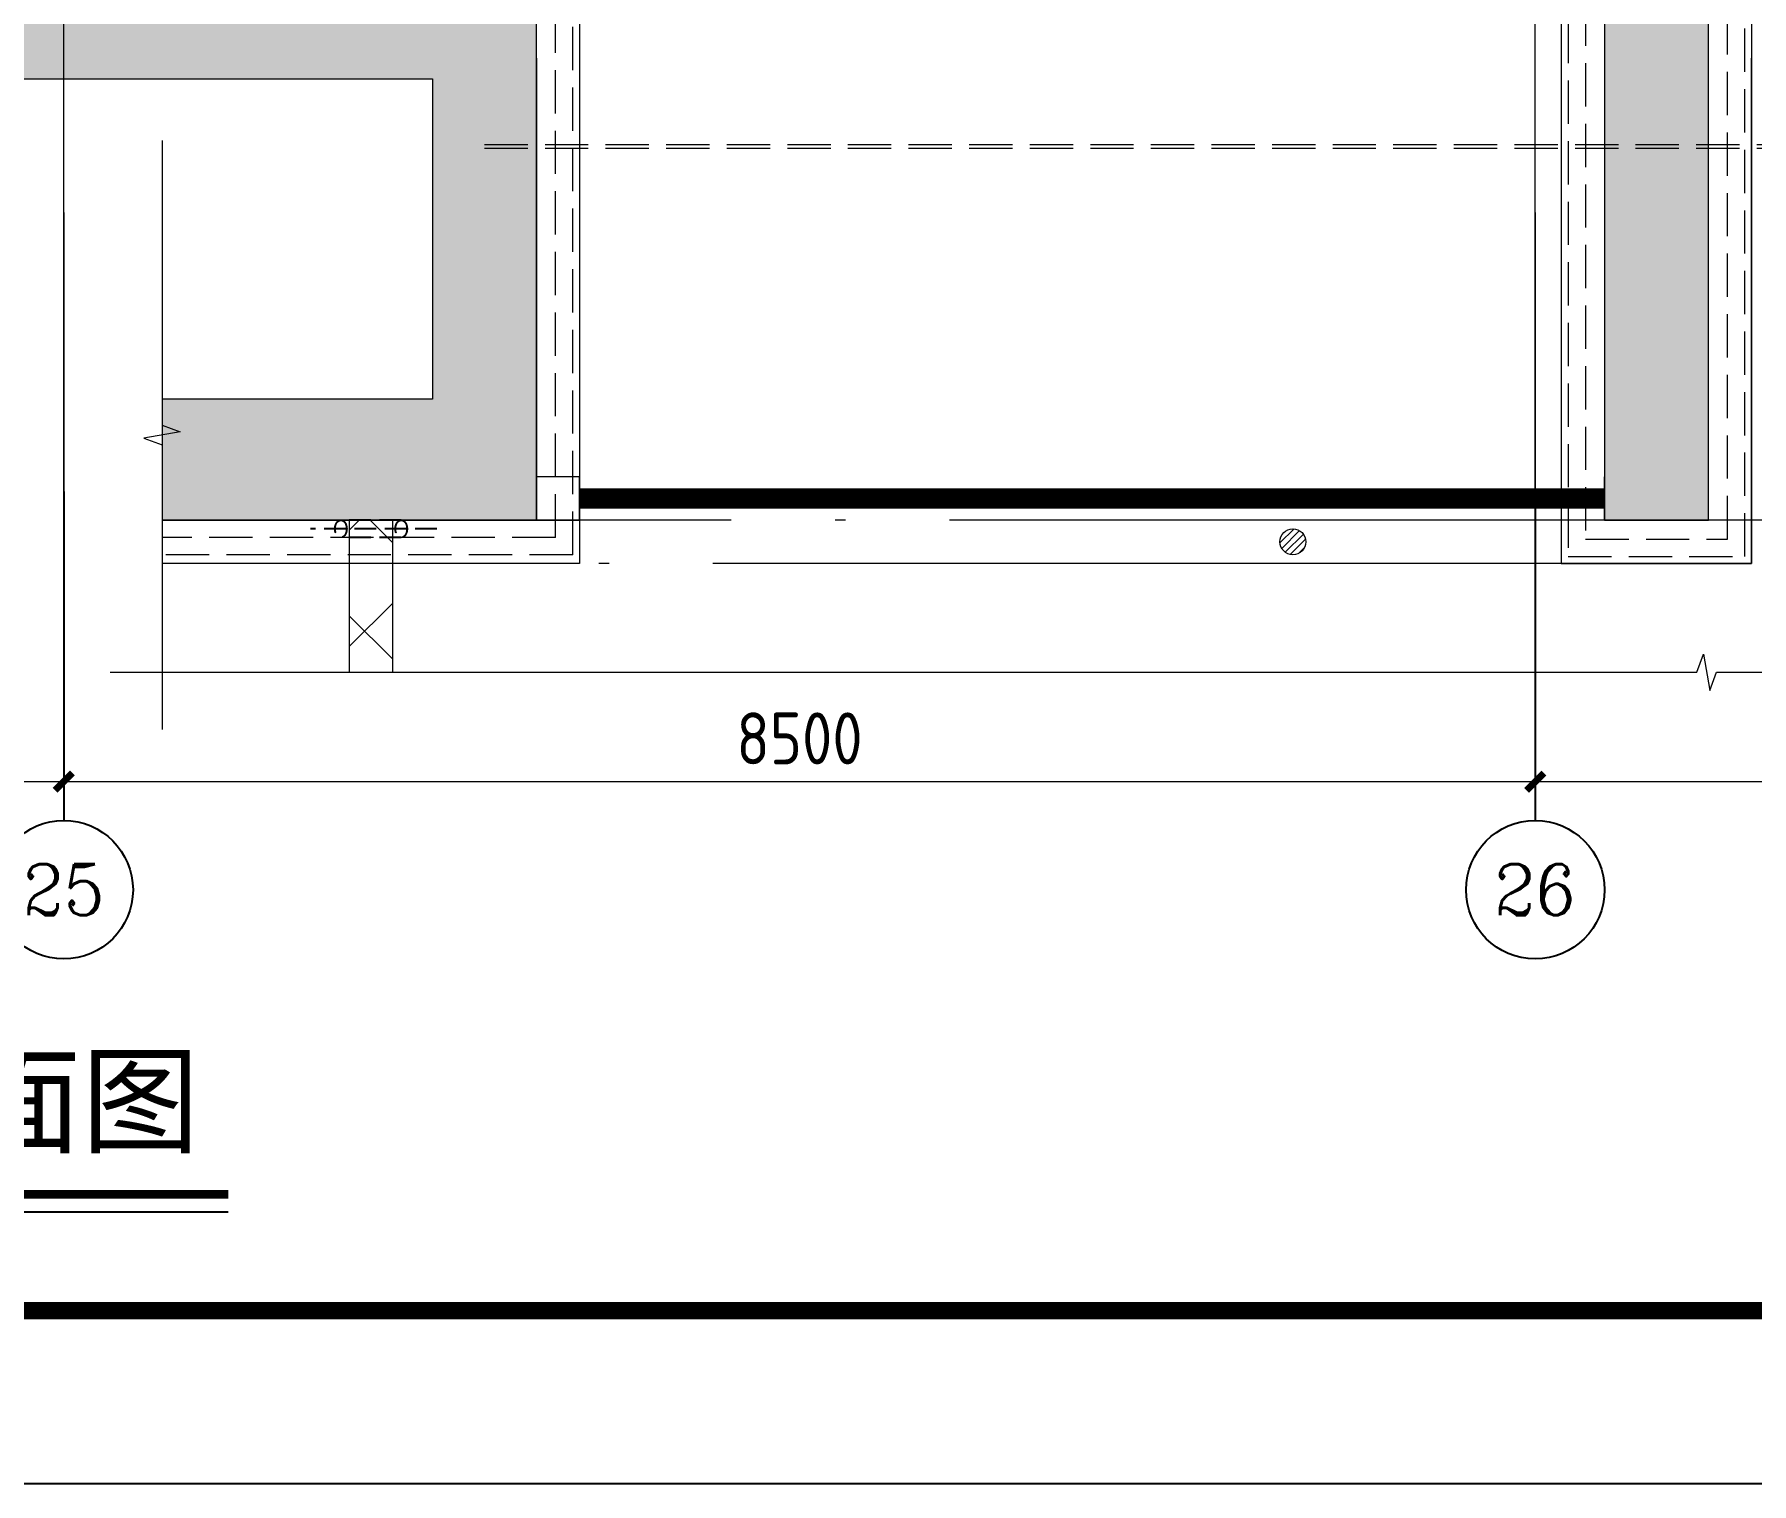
# Model space of a CAD drawing. Extents: x 4 to 13611208, y -605838 to 574722.
# Drawn here: x 12979839 to 12989759, y 405585 to 413958 of the extents above; entities that cross this region are included whole.
import ezdxf
from ezdxf.enums import TextEntityAlignment as Align

# ---------------------------------------------------------------- set-up
doc = ezdxf.new("R2010")
doc.units = 0
doc.header["$LTSCALE"] = 1000
doc.header["$MEASUREMENT"] = 0
doc.linetypes.add('DASH', pattern=[0.35, 0.25, -0.1])
doc.linetypes.add('DOTE', pattern=[2.4200000000000004, 2, -0.2, 0.02, -0.2])
doc.layers.add('0标记', color=1, linetype='Continuous', plot=False)
for name, color, linetype in [('AXIS', 3, 'Continuous'), ('AXIS_TEXT', 7, 'Continuous'), ('图框', 7, 'Continuous')]:
    doc.layers.add(name, color=color, linetype=linetype)
for name, color, linetype, lineweight in [('pipe排水', 8, 'Continuous', 5), ('PUB_DIM', 8, 'Continuous', 5), ('建筑底图', 8, 'Continuous', 13), ('预埋管', 8, 'Continuous', 5)]:
    doc.layers.add(name, color=color, linetype=linetype, lineweight=lineweight)
doc.styles.add('_TCH_LABEL', font='COMPLEX', dxfattribs={"bigfont": 'GBCBIG'})
doc.styles.add('COMPLEX', font='hztxt_e.shx', dxfattribs={"width": 0.6, "bigfont": 'HZTXT.shx'})
doc.styles.add('DIM_FONT', font='gbenor.shx', dxfattribs={"bigfont": 'gbcbig.shx'})
doc.styles.get("Standard").update_dxf_attribs({"font": 'gbenor.shx', "bigfont": 'gbcbig.shx'})
doc.styles.add('宋体', font='')
doc.styles.get('宋体').set_extended_font_data('SimSun')
doc.dimstyles.new('_TCH_ARCH&&100', dxfattribs={"dimtxt": 300, "dimasz": 100, "dimexe": 100, "dimexo": 100, "dimgap": 100, "dimtad": 1, "dimdec": 0, "dimzin": 0, "dimdsep": 46, "dimtxsty": 'DIM_FONT', "dimblk": 'ARCHTICK', "dimcen": 0.09, "dimclrd": 3, "dimclre": 3, "dimclrt": 7, "dimaunit": 1, "dimazin": 2, "dimtfac": 1, "dimtdec": 0, "dimtix": 1, "dimtmove": 2, "dimatfit": 3, "dimfxl": 1, "dimtolj": 1, "dimtzin": 0, "dimlwd": 18, "dimlwe": 18, "dimarcsym": 0})

# ---------------------------------------------------------------- blocks, each defined once
blk = doc.blocks.new('地漏')
at = {"layer": 'pipe排水'}
h = blk.add_hatch(dxfattribs=at)
h.set_pattern_fill('ANSI31', color=8, scale=25, style=0)
h.set_pattern_definition([(45, (-444803.9495521076, -349136.3974404513), (-28.0633003783411, 28.0633003783411), [])])
h.paths.add_polyline_path([(100, 0, 1), (-100, 0, 1)])
blk.add_circle((0, 0), 100, dxfattribs=at)
blk = doc.blocks.new('A$C00460B6A')
at = {"layer": '预埋管', "linetype": 'DASH', "lineweight": -3, "ltscale": 0.5}
for p, q in [((523.463043898344, 100.0014334181324), (174.7439385093749, 100.0014303093776)), ((523.463043898344, 100.0014334181324), (174.7439385093749, 100.0014303093776)), ((729.1189822256565, 50.00143341813236), (-0.006739586591720581, 50.00143030937761)), ((523.4630443789065, 0.00143341813236475), (174.7439389880747, 0.001430309377610683))]:
    blk.add_line(p, q, dxfattribs=at)
for centre in [(174.7439387496561, 50.00143030937761), (523.4630441386253, 50.00143341813236)]:
    blk.add_ellipse(centre, major_axis=(-2.429254217184632e-07, 49.99999999906868), ratio=0.6701911663388869, start_param=3.141592653510884, end_param=9.42477796069047, dxfattribs=at)
blk = doc.blocks.new('_ArchTick')
at = {"color": 0, "linetype": 'ByBlock', "const_width": 0.4}
blk.add_lwpolyline([(-0.5, -0.5), (0.5, 0.5)], dxfattribs=at)
blk = doc.blocks.new('*D1900')
at = {"layer": 'PUB_DIM', "color": 3, "lineweight": 18, "transparency": 16777216}
for p, q in [((11921704.31467674, 273096.0004297593), (11921704.31467674, 269707.4999999994)), ((11930204.31467674, 273096.0004297587), (11930204.31467674, 269707.4999999994)), ((11921704.31467674, 269807.4999999994), (11930204.31467674, 269807.4999999994))]:
    blk.add_line(p, q, dxfattribs=at)
at = {"layer": 'PUB_DIM', "color": 3, "lineweight": 18, "transparency": 16777216, "xscale": 100, "yscale": 100, "zscale": 100, "rotation": 180}
blk.add_blockref('_ArchTick', (11921704.31467674, 269807.4999999994), dxfattribs=at)
at = {"layer": 'PUB_DIM', "color": 3, "lineweight": 18, "transparency": 16777216, "xscale": 100, "yscale": 100, "zscale": 100}
blk.add_blockref('_ArchTick', (11930204.31467674, 269807.4999999994), dxfattribs=at)
at = {"layer": 'PUB_DIM', "color": 7, "transparency": 16777216, "insert": (11925954.31467674, 270057.4999999994), "char_height": 300, "attachment_point": 5, "style": 'DIM_FONT'}
blk.add_mtext('\\A1;8500', dxfattribs=at)
blk = doc.blocks.new('*D1901')
at = {"layer": 'PUB_DIM', "color": 3, "lineweight": 18, "transparency": 16777216}
for p, q in [((11930204.31467674, 273096.0004297587), (11930204.31467674, 269707.5)), ((11938704.31468184, 273096.0004297581), (11938704.31468184, 269707.5)), ((11930204.31467674, 269807.5), (11938704.31468184, 269807.5))]:
    blk.add_line(p, q, dxfattribs=at)
at = {"layer": 'PUB_DIM', "color": 3, "lineweight": 18, "transparency": 16777216, "xscale": 100, "yscale": 100, "zscale": 100, "rotation": 180}
blk.add_blockref('_ArchTick', (11930204.31467674, 269807.5), dxfattribs=at)
at = {"layer": 'PUB_DIM', "color": 3, "lineweight": 18, "transparency": 16777216, "xscale": 100, "yscale": 100, "zscale": 100}
blk.add_blockref('_ArchTick', (11938704.31468184, 269807.5), dxfattribs=at)
at = {"layer": 'PUB_DIM', "color": 7, "transparency": 16777216, "insert": (11934454.31467929, 270057.5), "char_height": 300, "attachment_point": 5, "style": 'DIM_FONT'}
blk.add_mtext('\\A1;8500', dxfattribs=at)
blk = doc.blocks.new('*D1902')
at = {"layer": 'PUB_DIM', "color": 3, "lineweight": 18, "transparency": 16777216}
for p, q in [((11938704.31468184, 273096.0004297581), (11938704.31468184, 269707.4999999994)), ((11947204.31467674, 273096.0004297575), (11947204.31467674, 269707.4999999994)), ((11938704.31468184, 269807.4999999994), (11947204.31467674, 269807.4999999994))]:
    blk.add_line(p, q, dxfattribs=at)
at = {"layer": 'PUB_DIM', "color": 3, "lineweight": 18, "transparency": 16777216, "xscale": 100, "yscale": 100, "zscale": 100, "rotation": 180}
blk.add_blockref('_ArchTick', (11938704.31468184, 269807.4999999994), dxfattribs=at)
at = {"layer": 'PUB_DIM', "color": 3, "lineweight": 18, "transparency": 16777216, "xscale": 100, "yscale": 100, "zscale": 100}
blk.add_blockref('_ArchTick', (11947204.31467674, 269807.4999999994), dxfattribs=at)
at = {"layer": 'PUB_DIM', "color": 7, "transparency": 16777216, "insert": (11942954.31467929, 270057.4999999994), "char_height": 300, "attachment_point": 5, "style": 'DIM_FONT'}
blk.add_mtext('\\A1;8500', dxfattribs=at)
blk = doc.blocks.new('$DorLib2D$00000213')
at = {"color": 0, "linetype": 'DASH', "const_width": 0.02}
blk.add_lwpolyline([(0.5, 3.552713678800501e-15), (-0.5, 3.552713678800501e-15)], dxfattribs=at)
blk = doc.blocks.new('_AXISO')
blk.add_circle((0, 0), 0.5)
at = {"layer": 'AXIS_TEXT', "style": 'COMPLEX', "width": 1.041666666666667}
blk.add_attdef('A', text='', height=0.56, dxfattribs=at).set_placement((-0.25, -0.28), (0.25, -0.28), align=Align.FIT)
blk = doc.blocks.new('图框框')
at = {"layer": '图框', "color": 1, "linetype": 'Continuous', "ltscale": 10}
blk.add_lwpolyline([(0, -41999.99999998836), (59400, -41999.99999998836), (59400, 0), (0, 0)], close=True, dxfattribs=at)
blk = doc.blocks.new('3号出入口附属')
at = {"layer": '建筑底图'}
h = blk.add_hatch(dxfattribs=at)
h.set_pattern_fill('钢筋混凝土', color=8, scale=100, style=0)
h.set_pattern_definition([(45, (0, 0), (-176.7766952966369, 176.7766952966369), []), (49.99999999999999, (0, 0), (717.2601826007534, -62.75213498259511), [75, -825]), (355, (0, 0), (-138.751333613, 752.1921337000118), [60, -660]), (100.4514, (59.77168, -5.22934), (578.5093817140216, 689.4395420609536), [63.74019000000001, -701.142112]), (46.18420000000001, (0, 200), (1067.241048625644, -165.5190143290181), [112.5, -1237.5]), (96.6356, (88.936745, 186.206693), (934.6627055487033, 974.1178709004417), [95.610288, -1051.713]), (351.1842, (0, 200), (934.6619451336272, 974.1186009253246), [90, -990]), (21, (100, 150), (596.9070521184617, -402.6188906653388), [75, -825]), (326.0000000000001, (100, 150), (243.3153319215817, 725.150045046853), [60, -660]), (71.4514, (149.742233, 116.448394), (840.22262858149, 322.5304967099524), [63.74019000000001, -701.142112]), (37.50000000000001, (0, 0), (12.15985531729067, 332.8938538313115), [0, -652, 0, -670, 0, -662.5]), (7.499999999999999, (0, 0), (263.0695374421486, 394.4117118823602), [0, -382, 0, -637, 0, -252.5]), (327.5, (-223, 0), (533.822436172409, -22.55487173437976), [0, -250, 0, -780, 0, -1035]), (317.5, (-323, 0), (583.1861693423863, 100.1049823323177), [0, -325, 0, -518, 0, -735])])
h.paths.add_polyline_path([(11912754.31467599, 283768.3142349926), (11912754.31467589, 273868.3126435797), (11932334.31467459, 273868.3126422786), (11932334.31467459, 272018.314235531), (11930772.07190475, 272018.314235531), (11930772.07190475, 271318.3142356349), (11932934.31628638, 271318.3142356141), (11932934.31628642, 275968.3141737583), (11938354.3146757, 275968.3141737583), (11938354.3146757, 275468.3141738661), (11939104.31467498, 275468.3141739405), (11939104.31467061, 271318.314236242), (11939704.31467514, 271318.31423561), (11939704.31467514, 276068.3141732987), (11938954.3146757, 276068.3141739622), (11938954.3146759, 280468.3141736192), (11939704.31467495, 280468.3141736192), (11939704.31467534, 281068.3141737385), (11938354.31467608, 281068.3141736975), (11938354.31467599, 276568.3141736783), (11932434.31617183, 276568.3141730903), (11932434.31616658, 274468.3126441025), (11913354.31467588, 274468.3126435671), (11913354.31467589, 283768.3142351539)])
h = blk.add_hatch(dxfattribs=at)
h.set_pattern_fill('ANSI37', color=8, scale=300, style=0)
h.set_pattern_definition([(45, (0, 0), (-336.7596045400932, 336.7596045400933), []), (135, (0, 0), (-336.7596045400933, -336.7596045400932), [])])
h.paths.add_polyline_path([(11932104.31467683, 270439.8871555037), (11932104.31467683, 271318.3142356325), (11931854.31467683, 271318.3142356325), (11931854.31467683, 270439.8871555037)])
at = {"layer": 'AXIS'}
for p, q in [((11930204.31467674, 271482.9864485713), (11930204.31467674, 269582.9864485713)), ((11938704.31468183, 271482.9864485713), (11938704.31468183, 269582.9864485713))]:
    blk.add_line(p, q, dxfattribs=at)
at = {"layer": '建筑底图', "color": 8, "linetype": 'DOTE', "ltscale": 3}
blk.add_line((11930204.31467674, 269582.9864485713), (11930204.31467674, 294100.0134127236), dxfattribs=at)
at = {"layer": '建筑底图', "linetype": 'DOTE', "ltscale": 3}
for p, q in [((11938704.31467675, 269582.9864485713), (11938704.31467674, 294100.0134127236)), ((11948580.39902882, 271318.3149526264), (11930772.07190475, 271318.3149526264)), ((11939954.31452635, 271068.3143366768), (11932354.3146769, 271068.3143366768))]:
    blk.add_line(p, q, dxfattribs=at)
at = {"layer": '建筑底图'}
for p, q in [((11939704.31467514, 271318.31423561), (11939704.31467514, 276068.3141732987)), ((11939104.31467498, 275468.3141738597), (11939104.31467539, 271318.314236242)), ((11932934.31628639, 273988.3127199027), (11932934.31628639, 271568.3142344591)), ((11932934.31628637, 273913.2798356127), (11932934.31628637, 271493.2813501691)), ((11939954.31455399, 273988.3127969033), (11939954.31452637, 271068.3143355059)), ((11912754.31467589, 273868.3126435797), (11932334.31467459, 273868.3126627748)), ((11932334.31467459, 273868.3126627748), (11932334.31467447, 272018.314235531)), ((11932334.31467447, 272018.314235531), (11930772.07190475, 272018.314235531)), ((11930772.07190475, 272018.314235531), (11930772.07190475, 271318.3142356349)), ((11933184.31548096, 271568.3142356205), (11932934.31628638, 271568.31423563)), ((11932934.31628638, 271568.31423563), (11932934.31628638, 271318.31423563)), ((11933184.31548096, 271318.3142356345), (11933184.31548096, 271568.3142356205)), ((11939104.31467539, 271318.31423563), (11939104.31467539, 271568.31423563)), ((11930772.07190475, 271318.3142356349), (11932934.31628638, 271318.31423563)), ((11931854.31467683, 270439.8871555037), (11931854.31467683, 271318.3142356325)), ((11931854.31467683, 271318.3142356325), (11932104.31467683, 271318.3142356325)), ((11932104.31467683, 270439.8871555037), (11932104.31467683, 271318.3142356325)), ((11932934.31628638, 271318.31423563), (11933184.31548096, 271318.3142356345)), ((11939104.31467539, 271318.314236242), (11939704.31467514, 271318.31423561)), ((11933184.31628657, 271068.3143364952), (11930772.07190475, 271068.3143364952)), ((11931854.31467683, 270439.8871555037), (11932104.31467683, 270439.8871555037))]:
    blk.add_line(p, q, dxfattribs=at)
at = {"layer": '建筑底图', "color": 8}
blk.add_line((11932934.31628638, 271318.31423563), (11932934.31628642, 275968.3141737583), dxfattribs=at)
at = {"layer": '建筑底图', "color": 8, "ltscale": 3}
blk.add_line((11933184.31628641, 275718.3141737422), (11933184.31628657, 271068.3143364952), dxfattribs=at)
at = {"layer": '建筑底图', "linetype": 'DASH'}
for p, q in [((11932634.31467496, 273488.3127515526), (11946504.31467496, 273488.3128008638)), ((11932634.31467496, 273488.3127446747), (11946504.31467496, 273488.312801864)), ((11932634.31467496, 273468.3127446747), (11946504.31467496, 273468.312801864)), ((11933044.31628656, 271218.3142373867), (11930772.07190475, 271218.314236948)), ((11933144.31628656, 271118.3142374058), (11930772.07190475, 271118.3142369485))]:
    blk.add_line(p, q, dxfattribs=at)
at = {"layer": '建筑底图', "ltscale": 3}
blk.add_lwpolyline([(11936634.31612175, 281218.3137963144), (11939954.31467073, 281218.3137963144), (11939954.31467392, 273625.498861877)], dxfattribs=at)
at = {"layer": '建筑底图', "color": 8, "linetype": 'DASH'}
for points in [[(11933044.31628656, 271218.3142373867), (11933044.3162864, 275858.3141737417), (11938244.31467596, 275858.3141737536), (11938244.31467596, 275358.3141737548), (11938994.31467497, 275358.3141737548), (11938994.31467497, 271208.3150840763), (11939814.31452882, 271208.3141041775), (11939814.31460297, 275468.3141736966)], [(11933144.31628656, 271118.3142374058), (11933144.31628641, 275758.314173742), (11938144.31467596, 275758.3141737534), (11938144.31467596, 275258.3141737548), (11938894.31467497, 275258.3141737548), (11938894.31467497, 271108.3152035759), (11939914.31452707, 271108.3139846777), (11939914.31460297, 275468.3141736975)]]:
    blk.add_lwpolyline(points, dxfattribs=at)
at = {"layer": '建筑底图', "color": 8, "ltscale": 3}
blk.add_lwpolyline([(11933184.31628641, 275718.3141737422), (11938104.31467596, 275718.3141737534), (11938104.31467596, 275218.3141737548), (11938854.31467497, 275218.3141737548), (11938854.31467497, 271068.3152513758), (11939954.31452635, 271068.3139368778), (11939954.31455397, 273988.3127980742)], dxfattribs=at)
at = {"layer": '建筑底图'}
for points in [[(11930772.07190475, 273512.0283626935), (11930772.07190475, 271866.4131904284), (11930877.07190475, 271828.1963158305), (11930667.07190475, 271791.1676498817), (11930772.07190475, 271753.9131904284), (11930772.07190475, 270108.2980181633)], [(11930472.07190475, 270439.8871555037), (11939638.36638624, 270439.8871555037), (11939676.58326084, 270544.8871555037), (11939713.61192678, 270334.8871555037), (11939750.86638624, 270439.8871555037), (11948917.16086772, 270439.8871555037)]]:
    blk.add_lwpolyline(points, dxfattribs=at)
at = {"layer": 'AXIS', "ltscale": 3}
ref = blk.add_blockref('_AXISO', (11930204.31467674, 269182.9864485713), dxfattribs=dict(at, xscale=800, yscale=800, zscale=800))
ref.add_attrib('A', '25', dxfattribs={"layer": 'AXIS_TEXT', "ltscale": 3, "height": 294.2760132042729, "style": '_TCH_LABEL'}).set_placement((11929966.09123748, 269035.8484419692), (11930442.538116, 269035.8484419692), align=Align.FIT)
ref = blk.add_blockref('_AXISO', (11938704.31468183, 269182.9864485713), dxfattribs=dict(at, xscale=800, yscale=800, zscale=800))
ref.add_attrib('A', '26', dxfattribs={"layer": 'AXIS_TEXT', "ltscale": 3, "height": 294.2760132042729, "style": '_TCH_LABEL'}).set_placement((11938466.09124257, 269035.8484419692), (11938942.53812109, 269035.8484419692), align=Align.FIT)
at = {"layer": '建筑底图', "ltscale": 3}
for name, p, xscale, yscale, zscale in [('$DorLib2D$00000213', (11936144.31548064, 271443.31423563), 5920, 5920, 5920), ('地漏', (11937304.31467743, 271193.3471211945), 0.7499999999999998, 0.7499999999999998, 0.7499999999999998)]:
    blk.add_blockref(name, p, dxfattribs=dict(at, xscale=xscale, yscale=yscale, zscale=zscale))
at = {"layer": '建筑底图'}
blk.add_blockref('A$C00460B6A', (11931630.21118652, 271218.3128021942), dxfattribs=at)
at = {"layer": '建筑底图', "ltscale": 3.5, "xscale": 0.7499999999999998, "yscale": 0.7499999999999998, "zscale": 0.7499999999999998}
for p in [(11937304.31467745, 271193.3471200236), (11937304.31467743, 271193.3471211945)]:
    blk.add_blockref('地漏', p, dxfattribs=at)
at = {"layer": '建筑底图', "color": 1, "linetype": 'DASH', "ltscale": 3}
blk.add_text('ATM', height=3, rotation=90, dxfattribs=at).set_placement((11938839.00018093, 271452.7518447712))
at = {"layer": 'PUB_DIM'}
for base, p1, p2, angle, picture, middle in [((11930204.31467674, 269807.4999999994), (11921704.31467674, 273196.0004297593), (11930204.31467674, 273196.0004297587), 359.9999999999957, '*D1900', (11925954.31467674, 270057.4999999994)), ((11938704.31468184, 269807.5), (11930204.31467674, 273196.0004297587), (11938704.31468184, 273196.0004297581), 359.9999999999961, '*D1901', (11934454.31467929, 270057.5)), ((11947204.31467674, 269807.4999999994), (11938704.31468184, 273196.0004297581), (11947204.31467674, 273196.0004297575), 359.9999999999961, '*D1902', (11942954.31467929, 270057.4999999994))]:
    dim = blk.add_linear_dim(base=base, p1=p1, p2=p2, angle=angle, dimstyle='_TCH_ARCH&&100', dxfattribs=at)
    dim.commit()
    dim.dimension.update_dxf_attribs({"geometry": picture, "text_midpoint": middle, "dimtype": 129})

msp = doc.modelspace()

# ---------------------------------------------------------------- linework, layer by layer
msp.add_line((12973948.04506181, 407156.3777669354), (12980958.9246602, 407156.3777669354))
at = {"const_width": 50}
msp.add_lwpolyline([(12973948.04506181, 407256.3777669354), (12980958.9246602, 407256.3777669354)], dxfattribs=at)
at = {"layer": '图框', "color": 2}
msp.add_lwpolyline([(12950075.59512361, 405585.0015036142), (13068875.59512361, 405585.0015036142), (13068875.59512361, 447585.0015036142), (12950075.59512361, 447585.0015036142)], close=True, dxfattribs=at)
at = {"layer": '图框', "const_width": 100}
msp.add_lwpolyline([(12952575.59512361, 406585.0015036142), (13067875.59512361, 406585.0015036142), (13067875.59512361, 446585.0015036142), (12952575.59512361, 446585.0015036142)], close=True, dxfattribs=at)

# ---------------------------------------------------------------- block references
at = {"layer": '0标记', "xscale": 2}
msp.add_blockref('图框框', (12950075.59512361, 447585.0015036026), dxfattribs=at)
at = {"layer": '建筑底图'}
msp.add_blockref('3号出入口附属', (1049804.41632244, 139833.3398472278), dxfattribs=at)

# ---------------------------------------------------------------- texts
at = {"style": '宋体'}
msp.add_text('Ⅳ号出入口通风平面图', height=500, dxfattribs=at).set_placement((12977383.42426066, 407798.303113708), align=Align.MIDDLE_CENTER)

doc.saveas('drawing.dxf')
